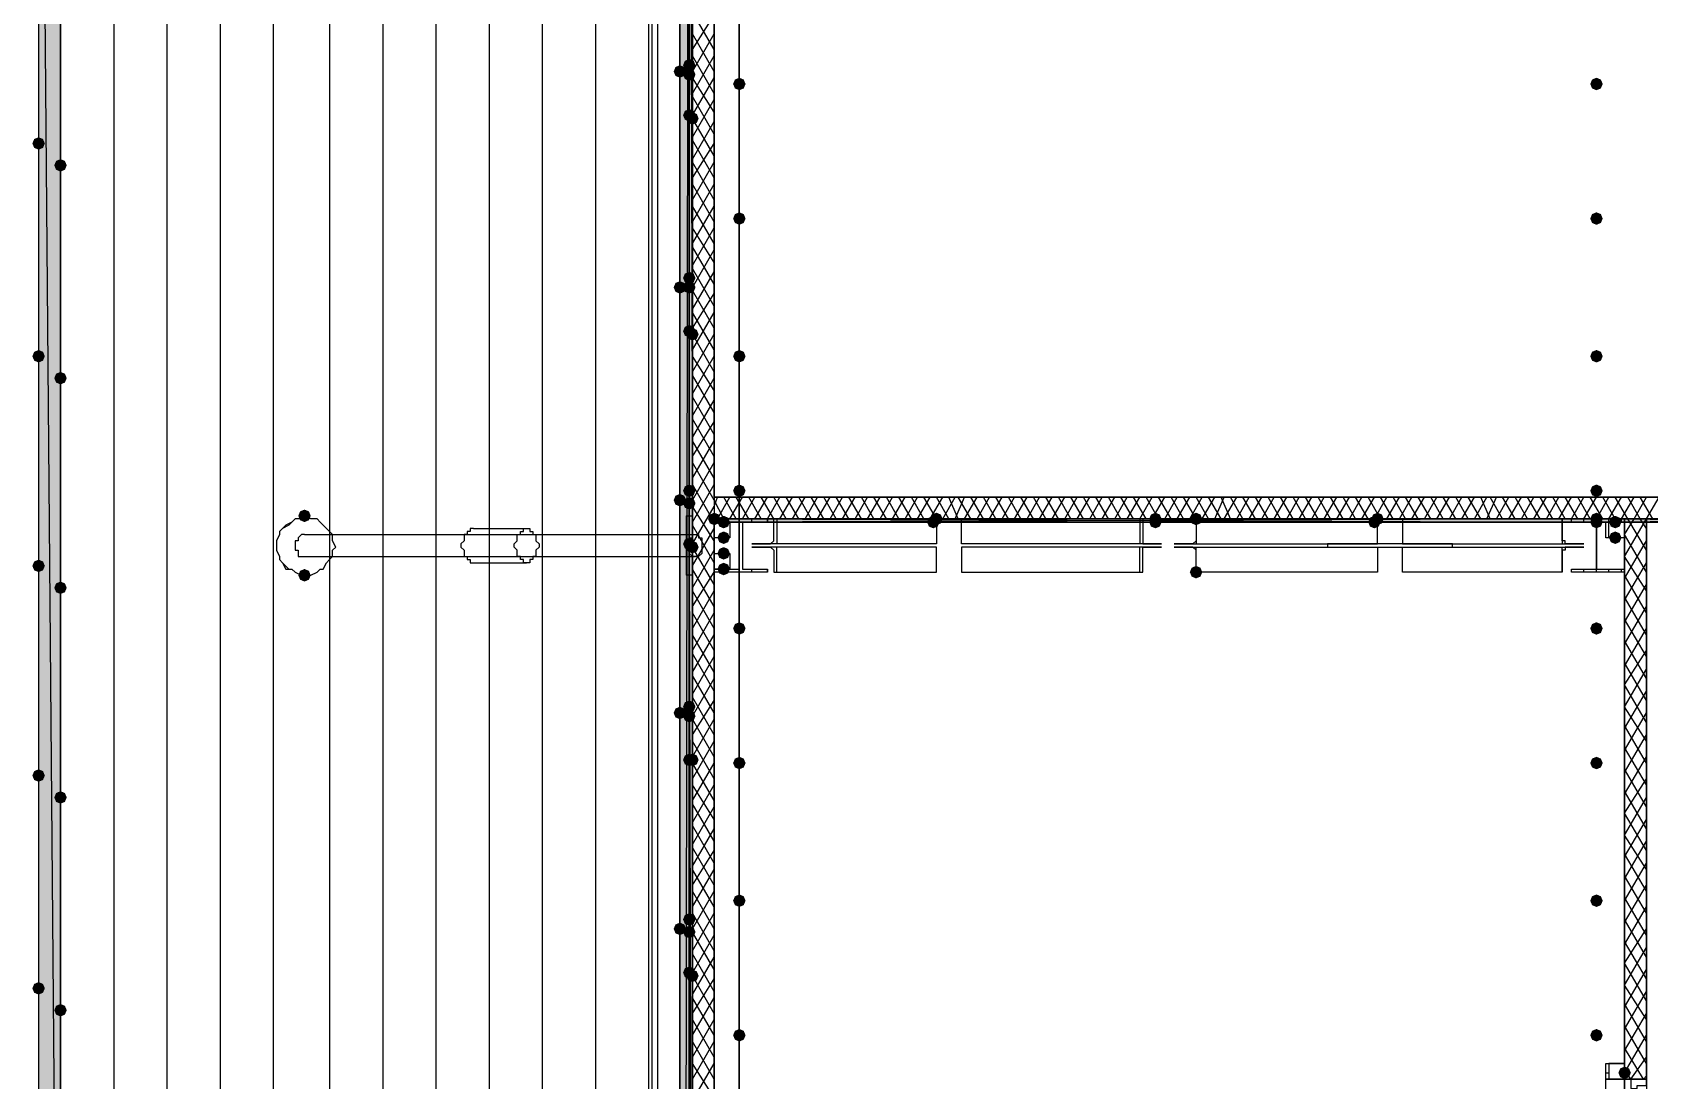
# Model space of a CAD drawing. Header units: millimetres. Extents: x 0 to 420, y 0 to 297.
# Drawn here: x 99.36 to 121.24, y 178.41 to 192.6 of the extents above; entities that cross this region are included whole.
import ezdxf

# ---------------------------------------------------------------- set-up
doc = ezdxf.new("R2010")
doc.units = ezdxf.units.MM
doc.layers.get('0').update_dxf_attribs({"linetype": 'CONTINUOUS'})

msp = doc.modelspace()

# ---------------------------------------------------------------- hatches: boundary and pattern name
at = {"true_color": 0x000007}
h = msp.add_hatch(color=0, dxfattribs=at)
h.paths.add_polyline_path([(99.737333, 203.623333), (99.737333, 168.275), (99.441, 203.623333)], flags=0)
h.paths.add_polyline_path([(99.737333, 168.275), (99.441, 203.623333), (99.441, 168.275)], flags=0)
h = msp.add_hatch(color=0, dxfattribs=at)
h.paths.add_polyline_path([(108.246333, 121.285), (108.119333, 121.285), (108.246333, 203.623333)], flags=0)
h.paths.add_polyline_path([(108.119333, 121.285), (108.246333, 203.623333), (108.119333, 203.623333)], flags=0)
h = msp.add_hatch(color=0, dxfattribs=at)
h.paths.add_polyline_path([(108.288667, 203.030667), (108.246333, 203.030667), (108.288667, 185.674)], flags=0)
h.paths.add_polyline_path([(108.246333, 203.030667), (108.288667, 185.674), (108.246333, 185.674)], flags=0)
at = {"true_color": 0x0000fe}
for points in [[(108.331, 192.151), (108.306129, 192.091204), (108.246333, 192.066333), (108.186537, 192.091204), (108.161667, 192.151), (108.186537, 192.210796), (108.246333, 192.235667), (108.306129, 192.210796)], [(108.204, 192.066333), (108.179129, 192.006537), (108.119333, 191.981667), (108.059538, 192.006537), (108.034667, 192.066333), (108.059537, 192.126129), (108.119333, 192.151), (108.179129, 192.126129)], [(108.331, 192.024), (108.306129, 191.964204), (108.246333, 191.939333), (108.186537, 191.964204), (108.161667, 192.024), (108.186537, 192.083796), (108.246333, 192.108667), (108.306129, 192.083796)], [(108.331, 192.024), (108.306129, 191.964204), (108.246333, 191.939333), (108.186537, 191.964204), (108.161667, 192.024), (108.186537, 192.083796), (108.246333, 192.108667), (108.306129, 192.083796)], [(108.331, 191.473667), (108.306129, 191.413871), (108.246333, 191.389), (108.186537, 191.413871), (108.161667, 191.473667), (108.186537, 191.533462), (108.246333, 191.558333), (108.306129, 191.533463)], [(108.373333, 191.431333), (108.348463, 191.371537), (108.288667, 191.346667), (108.228871, 191.371537), (108.204, 191.431333), (108.228871, 191.491129), (108.288667, 191.516), (108.348462, 191.491129)], [(99.525667, 191.092667), (99.500796, 191.032871), (99.441, 191.008), (99.381204, 191.032871), (99.356333, 191.092667), (99.381204, 191.152462), (99.441, 191.177333), (99.500796, 191.152463)], [(99.822, 190.796333), (99.797129, 190.736537), (99.737333, 190.711667), (99.677538, 190.736537), (99.652667, 190.796333), (99.677537, 190.856129), (99.737333, 190.881), (99.797129, 190.856129)], [(108.331, 189.272333), (108.306129, 189.212537), (108.246333, 189.187667), (108.186537, 189.212537), (108.161667, 189.272333), (108.186537, 189.332129), (108.246333, 189.357), (108.306129, 189.332129)], [(108.204, 189.145333), (108.179129, 189.085537), (108.119333, 189.060667), (108.059538, 189.085537), (108.034667, 189.145333), (108.059537, 189.205129), (108.119333, 189.23), (108.179129, 189.205129)], [(108.331, 189.145333), (108.306129, 189.085537), (108.246333, 189.060667), (108.186537, 189.085537), (108.161667, 189.145333), (108.186537, 189.205129), (108.246333, 189.23), (108.306129, 189.205129)], [(108.331, 189.145333), (108.306129, 189.085537), (108.246333, 189.060667), (108.186537, 189.085537), (108.161667, 189.145333), (108.186537, 189.205129), (108.246333, 189.23), (108.306129, 189.205129)], [(108.331, 188.552667), (108.306129, 188.492871), (108.246333, 188.468), (108.186537, 188.492871), (108.161667, 188.552667), (108.186537, 188.612462), (108.246333, 188.637333), (108.306129, 188.612463)], [(108.373333, 188.510333), (108.348463, 188.450537), (108.288667, 188.425667), (108.228871, 188.450537), (108.204, 188.510333), (108.228871, 188.570129), (108.288667, 188.595), (108.348462, 188.570129)], [(99.525667, 188.214), (99.500796, 188.154204), (99.441, 188.129333), (99.381204, 188.154204), (99.356333, 188.214), (99.381204, 188.273796), (99.441, 188.298667), (99.500796, 188.273796)], [(99.822, 187.917667), (99.797129, 187.857871), (99.737333, 187.833), (99.677538, 187.857871), (99.652667, 187.917667), (99.677537, 187.977462), (99.737333, 188.002333), (99.797129, 187.977463)], [(108.331, 186.393667), (108.306129, 186.333871), (108.246333, 186.309), (108.186537, 186.333871), (108.161667, 186.393667), (108.186537, 186.453462), (108.246333, 186.478333), (108.306129, 186.453463)], [(108.204, 186.266667), (108.179129, 186.206871), (108.119333, 186.182), (108.059538, 186.206871), (108.034667, 186.266667), (108.059537, 186.326462), (108.119333, 186.351333), (108.179129, 186.326463)], [(108.331, 186.224333), (108.306129, 186.164537), (108.246333, 186.139667), (108.186537, 186.164537), (108.161667, 186.224333), (108.186537, 186.284129), (108.246333, 186.309), (108.306129, 186.284129)], [(108.331, 186.224333), (108.306129, 186.164537), (108.246333, 186.139667), (108.186537, 186.164537), (108.161667, 186.224333), (108.186537, 186.284129), (108.246333, 186.309), (108.306129, 186.284129)], [(108.669667, 186.012667), (108.644796, 185.952871), (108.585, 185.928), (108.525204, 185.952871), (108.500333, 186.012667), (108.525204, 186.072462), (108.585, 186.097333), (108.644796, 186.072463)], [(111.633, 185.970333), (111.608129, 185.910537), (111.548333, 185.885667), (111.488537, 185.910537), (111.463667, 185.970333), (111.488537, 186.030129), (111.548333, 186.055), (111.608129, 186.030129)], [(111.675333, 186.012667), (111.650463, 185.952871), (111.590667, 185.928), (111.530871, 185.952871), (111.506, 186.012667), (111.530871, 186.072462), (111.590667, 186.097333), (111.650462, 186.072463)], [(114.638667, 186.012667), (114.613796, 185.952871), (114.554, 185.928), (114.494204, 185.952871), (114.469333, 186.012667), (114.494204, 186.072462), (114.554, 186.097333), (114.613796, 186.072463)], [(114.638667, 185.970333), (114.613796, 185.910537), (114.554, 185.885667), (114.494204, 185.910537), (114.469333, 185.970333), (114.494204, 186.030129), (114.554, 186.055), (114.613796, 186.030129)], [(117.602, 185.970333), (117.577129, 185.910537), (117.517333, 185.885667), (117.457538, 185.910537), (117.432667, 185.970333), (117.457537, 186.030129), (117.517333, 186.055), (117.577129, 186.030129)], [(117.644333, 186.012667), (117.619462, 185.952871), (117.559667, 185.928), (117.499871, 185.952871), (117.475, 186.012667), (117.499871, 186.072462), (117.559667, 186.097333), (117.619462, 186.072463)], [(120.607667, 186.012667), (120.582796, 185.952871), (120.523, 185.928), (120.463204, 185.952871), (120.438333, 186.012667), (120.463204, 186.072462), (120.523, 186.097333), (120.582796, 186.072463)], [(120.607667, 186.012667), (120.582796, 185.952871), (120.523, 185.928), (120.463204, 185.952871), (120.438333, 186.012667), (120.463204, 186.072462), (120.523, 186.097333), (120.582796, 186.072463)], [(120.607667, 185.970333), (120.582796, 185.910537), (120.523, 185.885667), (120.463204, 185.910537), (120.438333, 185.970333), (120.463204, 186.030129), (120.523, 186.055), (120.582796, 186.030129)], [(108.331, 185.674), (108.306129, 185.614204), (108.246333, 185.589333), (108.186537, 185.614204), (108.161667, 185.674), (108.186537, 185.733796), (108.246333, 185.758667), (108.306129, 185.733796)], [(108.373333, 185.631667), (108.348463, 185.571871), (108.288667, 185.547), (108.228871, 185.571871), (108.204, 185.631667), (108.228871, 185.691462), (108.288667, 185.716333), (108.348462, 185.691463)], [(99.525667, 185.377667), (99.500796, 185.317871), (99.441, 185.293), (99.381204, 185.317871), (99.356333, 185.377667), (99.381204, 185.437462), (99.441, 185.462333), (99.500796, 185.437463)], [(99.822, 185.081333), (99.797129, 185.021537), (99.737333, 184.996667), (99.677538, 185.021537), (99.652667, 185.081333), (99.677537, 185.141129), (99.737333, 185.166), (99.797129, 185.141129)], [(108.204, 183.388), (108.179129, 183.328204), (108.119333, 183.303333), (108.059538, 183.328204), (108.034667, 183.388), (108.059537, 183.447796), (108.119333, 183.472667), (108.179129, 183.447796)], [(108.331, 183.472667), (108.306129, 183.412871), (108.246333, 183.388), (108.186537, 183.412871), (108.161667, 183.472667), (108.186537, 183.532462), (108.246333, 183.557333), (108.306129, 183.532463)], [(108.331, 183.345667), (108.306129, 183.285871), (108.246333, 183.261), (108.186537, 183.285871), (108.161667, 183.345667), (108.186537, 183.405462), (108.246333, 183.430333), (108.306129, 183.405463)], [(108.331, 183.345667), (108.306129, 183.285871), (108.246333, 183.261), (108.186537, 183.285871), (108.161667, 183.345667), (108.186537, 183.405462), (108.246333, 183.430333), (108.306129, 183.405463)], [(108.331, 182.753), (108.306129, 182.693204), (108.246333, 182.668333), (108.186537, 182.693204), (108.161667, 182.753), (108.186537, 182.812796), (108.246333, 182.837667), (108.306129, 182.812796)], [(108.373333, 182.753), (108.348463, 182.693204), (108.288667, 182.668333), (108.228871, 182.693204), (108.204, 182.753), (108.228871, 182.812796), (108.288667, 182.837667), (108.348462, 182.812796)], [(99.525667, 182.541333), (99.500796, 182.481537), (99.441, 182.456667), (99.381204, 182.481537), (99.356333, 182.541333), (99.381204, 182.601129), (99.441, 182.626), (99.500796, 182.601129)], [(99.822, 182.245), (99.797129, 182.185204), (99.737333, 182.160333), (99.677538, 182.185204), (99.652667, 182.245), (99.677537, 182.304796), (99.737333, 182.329667), (99.797129, 182.304796)], [(108.331, 180.594), (108.306129, 180.534204), (108.246333, 180.509333), (108.186537, 180.534204), (108.161667, 180.594), (108.186537, 180.653796), (108.246333, 180.678667), (108.306129, 180.653796)], [(108.204, 180.467), (108.179129, 180.407204), (108.119333, 180.382333), (108.059538, 180.407204), (108.034667, 180.467), (108.059537, 180.526796), (108.119333, 180.551667), (108.179129, 180.526796)], [(108.331, 180.424667), (108.306129, 180.364871), (108.246333, 180.34), (108.186537, 180.364871), (108.161667, 180.424667), (108.186537, 180.484462), (108.246333, 180.509333), (108.306129, 180.484463)], [(108.331, 180.424667), (108.306129, 180.364871), (108.246333, 180.34), (108.186537, 180.364871), (108.161667, 180.424667), (108.186537, 180.484462), (108.246333, 180.509333), (108.306129, 180.484463)], [(108.331, 179.874333), (108.306129, 179.814537), (108.246333, 179.789667), (108.186537, 179.814537), (108.161667, 179.874333), (108.186537, 179.934129), (108.246333, 179.959), (108.306129, 179.934129)], [(108.373333, 179.832), (108.348463, 179.772204), (108.288667, 179.747333), (108.228871, 179.772204), (108.204, 179.832), (108.228871, 179.891796), (108.288667, 179.916667), (108.348462, 179.891796)], [(99.525667, 179.662667), (99.500796, 179.602871), (99.441, 179.578), (99.381204, 179.602871), (99.356333, 179.662667), (99.381204, 179.722462), (99.441, 179.747333), (99.500796, 179.722463)], [(99.822, 179.366333), (99.797129, 179.306537), (99.737333, 179.281667), (99.677538, 179.306537), (99.652667, 179.366333), (99.677537, 179.426129), (99.737333, 179.451), (99.797129, 179.426129)]]:
    msp.add_hatch(color=0, dxfattribs=at).paths.add_polyline_path(points, flags=0)
at = {"true_color": 0x000007}
for points in [[(109.008333, 191.897), (108.983463, 191.837204), (108.923667, 191.812333), (108.863871, 191.837204), (108.839, 191.897), (108.863871, 191.956796), (108.923667, 191.981667), (108.983462, 191.956796)], [(120.607667, 191.897), (120.582796, 191.837204), (120.523, 191.812333), (120.463204, 191.837204), (120.438333, 191.897), (120.463204, 191.956796), (120.523, 191.981667), (120.582796, 191.956796)], [(109.008333, 190.076667), (108.983463, 190.016871), (108.923667, 189.992), (108.863871, 190.016871), (108.839, 190.076667), (108.863871, 190.136462), (108.923667, 190.161333), (108.983462, 190.136463)], [(120.607667, 190.076667), (120.582796, 190.016871), (120.523, 189.992), (120.463204, 190.016871), (120.438333, 190.076667), (120.463204, 190.136462), (120.523, 190.161333), (120.582796, 190.136463)], [(109.008333, 188.214), (108.983463, 188.154204), (108.923667, 188.129333), (108.863871, 188.154204), (108.839, 188.214), (108.863871, 188.273796), (108.923667, 188.298667), (108.983462, 188.273796)], [(120.607667, 188.214), (120.582796, 188.154204), (120.523, 188.129333), (120.463204, 188.154204), (120.438333, 188.214), (120.463204, 188.273796), (120.523, 188.298667), (120.582796, 188.273796)], [(109.008333, 186.393667), (108.983463, 186.333871), (108.923667, 186.309), (108.863871, 186.333871), (108.839, 186.393667), (108.863871, 186.453462), (108.923667, 186.478333), (108.983462, 186.453463)], [(120.607667, 186.393667), (120.582796, 186.333871), (120.523, 186.309), (120.463204, 186.333871), (120.438333, 186.393667), (120.463204, 186.453462), (120.523, 186.478333), (120.582796, 186.453463)], [(103.124, 186.055), (103.099129, 185.995204), (103.039333, 185.970333), (102.979538, 185.995204), (102.954667, 186.055), (102.979537, 186.114796), (103.039333, 186.139667), (103.099129, 186.114796)], [(108.796667, 185.970333), (108.771796, 185.910537), (108.712, 185.885667), (108.652204, 185.910537), (108.627333, 185.970333), (108.652204, 186.030129), (108.712, 186.055), (108.771796, 186.030129)], [(115.189, 186.012667), (115.164129, 185.952871), (115.104333, 185.928), (115.044538, 185.952871), (115.019667, 186.012667), (115.044537, 186.072462), (115.104333, 186.097333), (115.164129, 186.072463)], [(120.861667, 185.970333), (120.836796, 185.910537), (120.777, 185.885667), (120.717204, 185.910537), (120.692333, 185.970333), (120.717204, 186.030129), (120.777, 186.055), (120.836796, 186.030129)], [(108.796667, 185.758667), (108.771796, 185.698871), (108.712, 185.674), (108.652204, 185.698871), (108.627333, 185.758667), (108.652204, 185.818462), (108.712, 185.843333), (108.771796, 185.818463)], [(120.861667, 185.758667), (120.836796, 185.698871), (120.777, 185.674), (120.717204, 185.698871), (120.692333, 185.758667), (120.717204, 185.818462), (120.777, 185.843333), (120.836796, 185.818463)], [(108.796667, 185.547), (108.771796, 185.487204), (108.712, 185.462333), (108.652204, 185.487204), (108.627333, 185.547), (108.652204, 185.606796), (108.712, 185.631667), (108.771796, 185.606796)], [(108.796667, 185.335333), (108.771796, 185.275537), (108.712, 185.250667), (108.652204, 185.275537), (108.627333, 185.335333), (108.652204, 185.395129), (108.712, 185.42), (108.771796, 185.395129)], [(115.189, 185.293), (115.164129, 185.233204), (115.104333, 185.208333), (115.044538, 185.233204), (115.019667, 185.293), (115.044537, 185.352796), (115.104333, 185.377667), (115.164129, 185.352796)], [(103.124, 185.250667), (103.099129, 185.190871), (103.039333, 185.166), (102.979538, 185.190871), (102.954667, 185.250667), (102.979537, 185.310462), (103.039333, 185.335333), (103.099129, 185.310463)], [(109.008333, 184.531), (108.983463, 184.471204), (108.923667, 184.446333), (108.863871, 184.471204), (108.839, 184.531), (108.863871, 184.590796), (108.923667, 184.615667), (108.983462, 184.590796)], [(120.607667, 184.531), (120.582796, 184.471204), (120.523, 184.446333), (120.463204, 184.471204), (120.438333, 184.531), (120.463204, 184.590796), (120.523, 184.615667), (120.582796, 184.590796)], [(109.008333, 182.710667), (108.983463, 182.650871), (108.923667, 182.626), (108.863871, 182.650871), (108.839, 182.710667), (108.863871, 182.770462), (108.923667, 182.795333), (108.983462, 182.770463)], [(120.607667, 182.710667), (120.582796, 182.650871), (120.523, 182.626), (120.463204, 182.650871), (120.438333, 182.710667), (120.463204, 182.770462), (120.523, 182.795333), (120.582796, 182.770463)], [(109.008333, 180.848), (108.983463, 180.788204), (108.923667, 180.763333), (108.863871, 180.788204), (108.839, 180.848), (108.863871, 180.907796), (108.923667, 180.932667), (108.983462, 180.907796)], [(120.607667, 180.848), (120.582796, 180.788204), (120.523, 180.763333), (120.463204, 180.788204), (120.438333, 180.848), (120.463204, 180.907796), (120.523, 180.932667), (120.582796, 180.907796)], [(109.008333, 179.027667), (108.983463, 178.967871), (108.923667, 178.943), (108.863871, 178.967871), (108.839, 179.027667), (108.863871, 179.087462), (108.923667, 179.112333), (108.983462, 179.087463)], [(120.607667, 179.027667), (120.582796, 178.967871), (120.523, 178.943), (120.463204, 178.967871), (120.438333, 179.027667), (120.463204, 179.087462), (120.523, 179.112333), (120.582796, 179.087463)], [(120.988667, 178.519667), (120.963796, 178.459871), (120.904, 178.435), (120.844204, 178.459871), (120.819333, 178.519667), (120.844204, 178.579462), (120.904, 178.604333), (120.963796, 178.579463)]]:
    msp.add_hatch(color=0, dxfattribs=at).paths.add_polyline_path(points, flags=0)
h = msp.add_hatch(color=0, dxfattribs=at)
h.paths.add_polyline_path([(120.523, 186.012667), (108.585, 186.012667), (120.523, 185.970333)], flags=0)
h.paths.add_polyline_path([(108.585, 186.012667), (120.523, 185.970333), (108.585, 185.970333)], flags=0)
h = msp.add_hatch(color=0, dxfattribs=at)
h.paths.add_polyline_path([(127.762, 186.012667), (120.523, 186.012667), (127.762, 185.970333)], flags=0)
h.paths.add_polyline_path([(120.523, 186.012667), (127.762, 185.970333), (120.523, 185.970333)], flags=0)
h = msp.add_hatch(color=0, dxfattribs=at)
h.paths.add_polyline_path([(108.288667, 185.631667), (108.246333, 185.631667), (108.288667, 168.275)], flags=0)
h.paths.add_polyline_path([(108.246333, 185.631667), (108.288667, 168.275), (108.246333, 168.275)], flags=0)

# ---------------------------------------------------------------- linework, layer by layer
at = {"color": 0, "true_color": 0x000007}
for points in [[(108.288667, 221.064667), (108.288667, 104.14)], [(108.585, 186.309), (108.585, 220.810667)], [(99.737333, 168.275), (99.737333, 203.623333), (108.246333, 203.623333), (108.246333, 203.919667), (99.441, 203.919667)], [(99.441, 203.623333), (99.441, 168.275)], [(99.441, 203.623333), (99.441, 168.275), (99.737333, 168.275)], [(108.119333, 203.623333), (108.119333, 121.285)], [(108.246333, 121.031), (108.246333, 203.623333), (108.119333, 203.623333)], [(108.246333, 121.031), (108.246333, 203.623333), (108.246333, 121.031), (108.246333, 203.623333)], [(108.246333, 121.031), (108.246333, 121.285), (108.246333, 203.623333)], [(108.246333, 185.674), (108.246333, 203.030667), (108.288667, 185.674), (108.288667, 203.030667)], [(108.585, 192.362667), (108.288667, 192.870667)], [(108.288667, 192.362667), (108.585, 192.828333)], [(108.288667, 192.066333), (108.585, 192.574333)], [(108.585, 192.066333), (108.288667, 192.574333)], [(108.288667, 191.77), (108.585, 192.278)], [(108.585, 191.77), (108.288667, 192.278)], [(108.288667, 191.473667), (108.585, 191.981667)], [(108.585, 191.516), (108.288667, 191.981667)], [(108.585, 191.219667), (108.288667, 191.727667)], [(108.288667, 191.177333), (108.585, 191.685333)], [(108.585, 190.923333), (108.288667, 191.431333)], [(108.288667, 190.881), (108.585, 191.389)], [(108.585, 190.627), (108.288667, 191.135)], [(108.288667, 190.627), (108.585, 191.092667)], [(108.288667, 190.330667), (108.585, 190.838667)], [(108.585, 190.330667), (108.288667, 190.838667)], [(108.288667, 190.034333), (108.585, 190.542333)], [(108.585, 190.034333), (108.288667, 190.542333)], [(108.288667, 189.738), (108.585, 190.246)], [(108.585, 189.738), (108.288667, 190.246)], [(108.288667, 189.441667), (108.585, 189.949667)], [(108.585, 189.484), (108.288667, 189.949667)], [(108.585, 189.187667), (108.288667, 189.695667)], [(108.288667, 189.145333), (108.585, 189.653333)], [(108.585, 188.891333), (108.288667, 189.399333)], [(108.288667, 188.849), (108.585, 189.357)], [(108.585, 188.595), (108.288667, 189.103)], [(108.288667, 188.595), (108.585, 189.060667)], [(108.288667, 188.298667), (108.585, 188.806667)], [(108.585, 188.298667), (108.288667, 188.806667)], [(108.288667, 188.002333), (108.585, 188.510333)], [(108.585, 188.002333), (108.288667, 188.510333)], [(108.288667, 187.706), (108.585, 188.214)], [(108.585, 187.748333), (108.288667, 188.214)], [(108.585, 187.452), (108.288667, 187.96)], [(108.288667, 187.409667), (108.585, 187.917667)], [(108.585, 187.155667), (108.288667, 187.663667)], [(108.288667, 187.113333), (108.585, 187.621333)], [(108.585, 186.859333), (108.288667, 187.367333)], [(108.288667, 186.859333), (108.585, 187.325)], [(108.288667, 186.563), (108.585, 187.071)], [(108.585, 186.563), (108.288667, 187.071)], [(108.288667, 186.266667), (108.585, 186.774667)], [(108.585, 186.266667), (108.288667, 186.774667)], [(108.288667, 185.970333), (108.585, 186.478333)], [(108.585, 185.970333), (108.288667, 186.478333)], [(108.585, 186.182), (108.627333, 186.309)], [(127.762, 186.309), (108.585, 186.309)], [(108.712, 186.012667), (108.585, 186.266667)], [(108.627333, 186.012667), (108.796667, 186.309)], [(108.881333, 186.012667), (108.712, 186.309)], [(108.796667, 186.012667), (108.966, 186.309)], [(109.050667, 186.012667), (108.881333, 186.309)], [(108.966, 186.012667), (109.135333, 186.309)], [(109.22, 186.012667), (109.050667, 186.309)], [(109.135333, 186.012667), (109.304667, 186.309)], [(109.389333, 186.012667), (109.22, 186.309)], [(109.304667, 186.012667), (109.474, 186.309)], [(109.558667, 186.012667), (109.389333, 186.309)], [(109.474, 186.012667), (109.643333, 186.309)], [(109.728, 186.012667), (109.558667, 186.309)], [(109.643333, 186.012667), (109.812667, 186.309)], [(109.897333, 186.012667), (109.728, 186.309)], [(109.812667, 186.012667), (109.982, 186.309)], [(110.066667, 186.012667), (109.897333, 186.309)], [(109.982, 186.012667), (110.151333, 186.309)], [(110.236, 186.012667), (110.066667, 186.309)], [(110.151333, 186.012667), (110.320667, 186.309)], [(110.405333, 186.012667), (110.236, 186.309)], [(110.320667, 186.012667), (110.49, 186.309)], [(110.574667, 186.012667), (110.405333, 186.309)], [(110.49, 186.012667), (110.659333, 186.309)], [(110.744, 186.012667), (110.574667, 186.309)], [(110.659333, 186.012667), (110.828667, 186.309)], [(110.913333, 186.012667), (110.744, 186.309)], [(110.828667, 186.012667), (110.998, 186.309)], [(111.082667, 186.012667), (110.913333, 186.309)], [(110.998, 186.012667), (111.167333, 186.309)], [(111.252, 186.012667), (111.082667, 186.309)], [(111.167333, 186.012667), (111.336667, 186.309)], [(111.421333, 186.012667), (111.252, 186.309)], [(111.336667, 186.012667), (111.506, 186.309)], [(111.590667, 186.012667), (111.421333, 186.309)], [(111.506, 186.012667), (111.675333, 186.309)], [(111.76, 186.012667), (111.590667, 186.309)], [(111.675333, 186.012667), (111.844667, 186.309)], [(111.887, 186.012667), (111.76, 186.309)], [(111.844667, 186.012667), (111.971667, 186.309)], [(112.056333, 186.012667), (111.887, 186.309)], [(111.971667, 186.012667), (112.141, 186.309)], [(112.225667, 186.012667), (112.056333, 186.309)], [(112.141, 186.012667), (112.310333, 186.309)], [(112.395, 186.012667), (112.225667, 186.309)], [(112.310333, 186.012667), (112.479667, 186.309)], [(112.564333, 186.012667), (112.395, 186.309)], [(112.479667, 186.012667), (112.649, 186.309)], [(112.733667, 186.012667), (112.564333, 186.309)], [(112.649, 186.012667), (112.818333, 186.309)], [(112.903, 186.012667), (112.733667, 186.309)], [(112.818333, 186.012667), (112.987667, 186.309)], [(113.072333, 186.012667), (112.903, 186.309)], [(112.987667, 186.012667), (113.157, 186.309)], [(113.241667, 186.012667), (113.072333, 186.309)], [(113.157, 186.012667), (113.326333, 186.309)], [(113.411, 186.012667), (113.241667, 186.309)], [(113.326333, 186.012667), (113.495667, 186.309)], [(113.580333, 186.012667), (113.411, 186.309)], [(113.495667, 186.012667), (113.665, 186.309)], [(113.749667, 186.012667), (113.580333, 186.309)], [(113.665, 186.012667), (113.834333, 186.309)], [(113.919, 186.012667), (113.749667, 186.309)], [(113.834333, 186.012667), (114.003667, 186.309)], [(114.088333, 186.012667), (113.919, 186.309)], [(114.003667, 186.012667), (114.173, 186.309)], [(114.257667, 186.012667), (114.088333, 186.309)], [(114.173, 186.012667), (114.342333, 186.309)], [(114.427, 186.012667), (114.257667, 186.309)], [(114.342333, 186.012667), (114.511667, 186.309)], [(114.596333, 186.012667), (114.427, 186.309)], [(114.511667, 186.012667), (114.681, 186.309)], [(114.765667, 186.012667), (114.596333, 186.309)], [(114.681, 186.012667), (114.850333, 186.309)], [(114.935, 186.012667), (114.765667, 186.309)], [(114.850333, 186.012667), (115.019667, 186.309)], [(115.104333, 186.012667), (114.935, 186.309)], [(115.019667, 186.012667), (115.189, 186.309)], [(115.273667, 186.012667), (115.104333, 186.309)], [(115.189, 186.012667), (115.358333, 186.309)], [(115.443, 186.012667), (115.273667, 186.309)], [(115.358333, 186.012667), (115.485333, 186.309)], [(115.57, 186.012667), (115.443, 186.309)], [(115.485333, 186.012667), (115.654667, 186.309)], [(115.739333, 186.012667), (115.57, 186.309)], [(115.654667, 186.012667), (115.824, 186.309)], [(115.908667, 186.012667), (115.739333, 186.309)], [(115.824, 186.012667), (115.993333, 186.309)], [(116.078, 186.012667), (115.908667, 186.309)], [(115.993333, 186.012667), (116.162667, 186.309)], [(116.247333, 186.012667), (116.078, 186.309)], [(116.162667, 186.012667), (116.332, 186.309)], [(116.416667, 186.012667), (116.247333, 186.309)], [(116.332, 186.012667), (116.501333, 186.309)], [(116.586, 186.012667), (116.416667, 186.309)], [(116.501333, 186.012667), (116.670667, 186.309)], [(116.755333, 186.012667), (116.586, 186.309)], [(116.670667, 186.012667), (116.84, 186.309)], [(116.924667, 186.012667), (116.755333, 186.309)], [(116.84, 186.012667), (117.009333, 186.309)], [(117.094, 186.012667), (116.924667, 186.309)], [(117.009333, 186.012667), (117.178667, 186.309)], [(117.263333, 186.012667), (117.094, 186.309)], [(117.178667, 186.012667), (117.348, 186.309)], [(117.432667, 186.012667), (117.263333, 186.309)], [(117.348, 186.012667), (117.517333, 186.309)], [(117.602, 186.012667), (117.432667, 186.309)], [(117.517333, 186.012667), (117.686667, 186.309)], [(117.771333, 186.012667), (117.602, 186.309)], [(117.686667, 186.012667), (117.856, 186.309)], [(117.940667, 186.012667), (117.771333, 186.309)], [(117.856, 186.012667), (118.025333, 186.309)], [(118.11, 186.012667), (117.940667, 186.309)], [(118.025333, 186.012667), (118.194667, 186.309)], [(118.279333, 186.012667), (118.11, 186.309)], [(118.194667, 186.012667), (118.364, 186.309)], [(118.448667, 186.012667), (118.279333, 186.309)], [(118.364, 186.012667), (118.533333, 186.309)], [(118.618, 186.012667), (118.448667, 186.309)], [(118.533333, 186.012667), (118.702667, 186.309)], [(118.787333, 186.012667), (118.618, 186.309)], [(118.702667, 186.012667), (118.872, 186.309)], [(118.956667, 186.012667), (118.787333, 186.309)], [(118.872, 186.012667), (119.041333, 186.309)], [(119.083667, 186.012667), (118.956667, 186.309)], [(119.041333, 186.012667), (119.168333, 186.309)], [(119.253, 186.012667), (119.083667, 186.309)], [(119.168333, 186.012667), (119.337667, 186.309)], [(119.422333, 186.012667), (119.253, 186.309)], [(119.337667, 186.012667), (119.507, 186.309)], [(119.591667, 186.012667), (119.422333, 186.309)], [(119.507, 186.012667), (119.676333, 186.309)], [(119.761, 186.012667), (119.591667, 186.309)], [(119.676333, 186.012667), (119.845667, 186.309)], [(119.930333, 186.012667), (119.761, 186.309)], [(119.845667, 186.012667), (120.015, 186.309)], [(120.099667, 186.012667), (119.930333, 186.309)], [(120.015, 186.012667), (120.184333, 186.309)], [(120.269, 186.012667), (120.099667, 186.309)], [(120.184333, 186.012667), (120.353667, 186.309)], [(120.438333, 186.012667), (120.269, 186.309)], [(120.353667, 186.012667), (120.523, 186.309)], [(120.607667, 186.012667), (120.438333, 186.309)], [(120.523, 186.012667), (120.692333, 186.309)], [(120.777, 186.012667), (120.607667, 186.309)], [(120.692333, 186.012667), (120.861667, 186.309)], [(120.946333, 186.012667), (120.777, 186.309)], [(120.861667, 186.012667), (121.031, 186.309)], [(121.115667, 186.012667), (120.946333, 186.309)], [(121.031, 186.012667), (121.200333, 186.309)], [(121.285, 186.012667), (121.115667, 186.309)], [(121.200333, 186.012667), (121.369667, 186.309)], [(103.039333, 186.055), (102.997, 186.012667), (102.912333, 186.012667), (102.87, 185.970333), (102.785333, 185.928), (102.743, 185.885667), (102.700667, 185.843333), (102.700667, 185.801), (102.658333, 185.716333), (102.658333, 185.631667), (102.658333, 185.589333), (102.700667, 185.504667), (102.700667, 185.462333), (102.743, 185.42), (102.785333, 185.335333), (102.87, 185.335333), (102.912333, 185.293), (102.997, 185.250667), (103.039333, 185.250667)], [(108.204, 186.055), (108.204, 186.012667), (108.204, 185.970333), (108.204, 185.928), (108.204, 185.885667), (108.204, 185.843333), (108.204, 185.801), (108.204, 185.716333), (108.204, 185.631667), (108.204, 185.589333), (108.204, 185.504667), (108.204, 185.462333), (108.204, 185.42), (108.204, 185.335333), (108.204, 185.293), (108.204, 185.250667)], [(108.204, 186.055), (108.288667, 186.055), (108.288667, 186.012667), (108.288667, 185.970333), (108.288667, 185.928), (108.288667, 185.885667), (108.288667, 185.843333), (108.288667, 185.801), (108.288667, 185.716333), (108.288667, 185.631667), (108.288667, 185.589333), (108.288667, 185.504667), (108.288667, 185.462333), (108.288667, 185.42), (108.288667, 185.335333), (108.288667, 185.293), (108.288667, 185.250667), (108.204, 185.250667)], [(108.288667, 185.674), (108.585, 186.182)], [(108.585, 185.716333), (108.288667, 186.182)], [(105.325333, 185.885667), (105.283, 185.885667), (105.283, 185.843333), (105.240667, 185.843333), (105.240667, 185.801), (105.198333, 185.801), (105.198333, 185.758667), (105.198333, 185.716333), (105.156, 185.674), (105.156, 185.631667), (105.198333, 185.589333), (105.198333, 185.547), (105.198333, 185.504667), (105.240667, 185.504667), (105.240667, 185.462333), (105.283, 185.462333), (105.283, 185.42), (105.325333, 185.42)], [(105.325333, 185.885667), (106.045, 185.885667)], [(108.585, 185.42), (108.288667, 185.928)], [(108.288667, 185.377667), (108.585, 185.885667)], [(120.523, 186.012667), (108.585, 186.012667), (120.523, 186.012667), (108.585, 185.970333)], [(108.585, 185.970333), (108.585, 186.012667)], [(108.585, 186.012667), (120.904, 186.012667)], [(108.585, 162.602333), (108.585, 186.012667)], [(108.754333, 185.970333), (108.754333, 186.012667)], [(108.923667, 185.293), (108.923667, 186.012667)], [(109.093, 185.970333), (109.093, 186.012667)], [(109.431667, 186.012667), (111.590667, 186.012667), (111.590667, 185.674), (109.431667, 185.674), (109.093, 185.674), (109.135333, 185.674), (109.347, 185.674), (109.389333, 185.716333), (109.389333, 186.012667), (109.431667, 186.012667), (109.431667, 185.674)], [(109.304667, 185.970333), (109.304667, 186.012667)], [(114.342333, 186.012667), (114.384667, 186.012667)], [(114.384667, 186.012667), (114.384667, 185.716333), (114.384667, 185.674), (114.638667, 185.674)], [(115.104333, 186.012667), (115.104333, 185.716333), (115.062, 185.674), (114.850333, 185.674), (114.808, 185.674)], [(120.057333, 186.012667), (117.898333, 186.012667), (117.898333, 185.674), (120.057333, 185.674), (120.353667, 185.674), (120.099667, 185.674), (120.099667, 185.716333), (120.057333, 185.716333), (120.057333, 186.012667), (120.057333, 185.674)], [(120.184333, 185.970333), (120.184333, 186.012667)], [(120.353667, 185.970333), (120.353667, 186.012667)], [(127.762, 186.012667), (120.523, 186.012667), (127.762, 186.012667), (120.523, 185.970333)], [(120.523, 185.293), (120.523, 186.012667)], [(120.692333, 185.970333), (120.692333, 186.012667)], [(120.861667, 185.970333), (120.861667, 186.012667)], [(120.904, 185.801), (121.031, 186.012667)], [(120.904, 185.504667), (121.200333, 186.012667)], [(120.904, 186.012667), (120.904, 178.435)], [(121.200333, 185.589333), (120.946333, 186.012667)], [(121.200333, 185.885667), (121.115667, 186.012667)], [(121.200333, 178.435), (121.200333, 186.012667)], [(121.200333, 186.012667), (127.762, 186.012667)], [(103.039333, 185.801), (102.997, 185.801), (102.954667, 185.758667), (102.954667, 185.716333), (102.912333, 185.716333), (102.912333, 185.674), (102.912333, 185.631667), (102.912333, 185.589333), (102.954667, 185.589333), (102.954667, 185.547), (102.954667, 185.504667), (102.997, 185.504667), (103.039333, 185.504667)], [(103.039333, 185.801), (108.331, 185.801)], [(108.288667, 168.275), (108.288667, 185.631667), (108.288667, 168.275), (108.246333, 185.631667)], [(108.585, 185.123667), (108.288667, 185.631667)], [(109.431667, 185.293), (111.590667, 185.293), (111.590667, 185.631667), (109.431667, 185.631667), (109.093, 185.631667), (109.135333, 185.631667), (109.347, 185.631667), (109.389333, 185.589333), (109.389333, 185.293), (109.431667, 185.293), (109.431667, 185.631667)], [(114.638667, 185.674), (114.342333, 185.674)], [(114.638667, 185.631667), (114.342333, 185.631667)], [(114.384667, 185.293), (114.384667, 185.589333), (114.384667, 185.631667), (114.638667, 185.631667)], [(114.808, 185.674), (115.104333, 185.674)], [(114.808, 185.631667), (115.104333, 185.631667)], [(115.104333, 185.293), (115.104333, 185.589333), (115.062, 185.631667), (114.850333, 185.631667), (114.808, 185.631667)], [(120.057333, 185.293), (117.898333, 185.293), (117.898333, 185.631667), (120.057333, 185.631667), (120.353667, 185.631667), (120.099667, 185.631667), (120.099667, 185.589333), (120.057333, 185.589333), (120.057333, 185.293), (120.057333, 185.631667)], [(121.200333, 185.293), (120.904, 185.801)], [(120.904, 185.208333), (121.200333, 185.716333)], [(103.039333, 185.504667), (108.331, 185.504667)], [(105.325333, 185.42), (106.045, 185.42)], [(108.288667, 185.081333), (108.585, 185.589333)], [(121.200333, 185.039), (120.904, 185.504667)], [(120.904, 184.912), (121.200333, 185.42)], [(108.585, 184.827333), (108.288667, 185.335333)], [(108.288667, 184.827333), (108.585, 185.293)], [(108.585, 185.293), (108.585, 185.335333)], [(108.754333, 185.293), (108.754333, 185.335333)], [(109.093, 185.293), (109.093, 185.335333)], [(109.304667, 185.293), (109.304667, 185.335333)], [(114.342333, 185.293), (114.384667, 185.293)], [(120.184333, 185.293), (120.184333, 185.335333)], [(120.353667, 185.293), (120.353667, 185.335333)], [(120.692333, 185.293), (120.692333, 185.335333)], [(120.861667, 185.293), (120.861667, 185.335333)], [(121.200333, 184.742667), (120.904, 185.250667)], [(108.288667, 184.531), (108.585, 185.039)], [(108.585, 184.531), (108.288667, 185.039)], [(120.904, 184.615667), (121.200333, 185.123667)], [(121.200333, 184.446333), (120.904, 184.954333)], [(108.288667, 184.234667), (108.585, 184.742667)], [(108.585, 184.234667), (108.288667, 184.742667)], [(120.904, 184.319333), (121.200333, 184.827333)], [(121.200333, 184.15), (120.904, 184.658)], [(120.904, 184.023), (121.200333, 184.531)], [(108.288667, 183.938333), (108.585, 184.446333)], [(108.585, 183.938333), (108.288667, 184.446333)], [(121.200333, 183.853667), (120.904, 184.361667)], [(108.585, 183.684333), (108.288667, 184.192333)], [(108.288667, 183.642), (108.585, 184.15)], [(120.904, 183.769), (121.200333, 184.234667)], [(121.200333, 183.557333), (120.904, 184.065333)], [(108.585, 183.388), (108.288667, 183.896)], [(108.288667, 183.345667), (108.585, 183.853667)], [(120.904, 183.472667), (121.200333, 183.980667)], [(121.200333, 183.261), (120.904, 183.769)], [(120.904, 183.176333), (121.200333, 183.684333)], [(108.585, 183.091667), (108.288667, 183.599667)], [(108.288667, 183.091667), (108.585, 183.557333)], [(121.200333, 183.007), (120.904, 183.472667)], [(108.288667, 182.795333), (108.585, 183.303333)], [(108.585, 182.795333), (108.288667, 183.303333)], [(120.904, 182.88), (121.200333, 183.388)], [(121.200333, 182.710667), (120.904, 183.218667)], [(108.288667, 182.499), (108.585, 183.007)], [(108.585, 182.499), (108.288667, 183.007)], [(120.904, 182.583667), (121.200333, 183.091667)], [(121.200333, 182.414333), (120.904, 182.922333)], [(120.904, 182.287333), (121.200333, 182.795333)], [(108.288667, 182.202667), (108.585, 182.710667)], [(108.585, 182.202667), (108.288667, 182.710667)], [(121.200333, 182.118), (120.904, 182.626)], [(108.288667, 181.906333), (108.585, 182.414333)], [(108.585, 181.948667), (108.288667, 182.414333)], [(120.904, 182.033333), (121.200333, 182.499)], [(121.200333, 181.821667), (120.904, 182.329667)], [(108.585, 181.652333), (108.288667, 182.160333)], [(108.288667, 181.61), (108.585, 182.118)], [(120.904, 181.737), (121.200333, 182.245)], [(121.200333, 181.525333), (120.904, 182.033333)], [(120.904, 181.440667), (121.200333, 181.948667)], [(108.585, 181.356), (108.288667, 181.864)], [(108.288667, 181.313667), (108.585, 181.821667)], [(121.200333, 181.271333), (120.904, 181.737)], [(108.585, 181.059667), (108.288667, 181.567667)], [(108.288667, 181.059667), (108.585, 181.525333)], [(120.904, 181.144333), (121.200333, 181.652333)], [(121.200333, 180.975), (120.904, 181.483)], [(108.288667, 180.763333), (108.585, 181.271333)], [(108.585, 180.763333), (108.288667, 181.271333)], [(120.904, 180.848), (121.200333, 181.356)], [(121.200333, 180.678667), (120.904, 181.186667)], [(120.904, 180.551667), (121.200333, 181.059667)], [(108.288667, 180.467), (108.585, 180.975)], [(108.585, 180.467), (108.288667, 180.975)], [(121.200333, 180.382333), (120.904, 180.890333)], [(108.288667, 180.170667), (108.585, 180.678667)], [(108.585, 180.170667), (108.288667, 180.678667)], [(120.904, 180.255333), (121.200333, 180.763333)], [(121.200333, 180.086), (120.904, 180.594)], [(108.585, 179.916667), (108.288667, 180.424667)], [(108.288667, 179.874333), (108.585, 180.382333)], [(120.904, 180.001333), (121.200333, 180.467)], [(108.585, 179.620333), (108.288667, 180.128333)], [(121.200333, 179.789667), (120.904, 180.297667)], [(120.904, 179.705), (121.200333, 180.213)], [(108.288667, 179.578), (108.585, 180.086)], [(121.200333, 179.493333), (120.904, 180.001333)], [(120.904, 179.408667), (121.200333, 179.916667)], [(108.585, 179.324), (108.288667, 179.832)], [(108.288667, 179.324), (108.585, 179.789667)], [(121.200333, 179.239333), (120.904, 179.705)], [(108.288667, 179.027667), (108.585, 179.535667)], [(108.585, 179.027667), (108.288667, 179.535667)], [(120.904, 179.112333), (121.200333, 179.620333)], [(121.200333, 178.943), (120.904, 179.451)], [(120.904, 178.816), (121.200333, 179.324)], [(108.288667, 178.731333), (108.585, 179.239333)], [(108.585, 178.731333), (108.288667, 179.239333)], [(121.200333, 178.646667), (120.904, 179.154667)], [(108.288667, 178.435), (108.585, 178.943)], [(108.585, 178.435), (108.288667, 178.943)], [(120.904, 178.519667), (121.200333, 179.027667)], [(121.158, 178.435), (120.904, 178.858333)], [(108.288667, 178.138667), (108.585, 178.646667)], [(108.585, 178.181), (108.288667, 178.646667)], [(120.988667, 178.435), (121.200333, 178.731333)], [(120.65, 178.519667), (120.692333, 178.519667)], [(120.65, 176.953333), (120.65, 178.435), (120.777, 178.435)], [(120.777, 178.435), (120.904, 178.435), (120.904, 176.953333)], [(120.988667, 178.435), (120.904, 178.562)], [(121.200333, 178.435), (120.988667, 178.435), (120.904, 178.435)], [(120.904, 178.435), (120.988667, 178.435), (121.200333, 178.435), (120.988667, 178.435)], [(121.158, 178.435), (121.200333, 178.477333)]]:
    msp.add_lwpolyline(points, dxfattribs=at)
for points in [[(393.361333, 220.810667), (259.291667, 220.810667), (259.291667, 189.780333), (242.612333, 189.780333), (242.612333, 220.810667), (108.585, 220.810667), (108.585, 104.14), (242.654667, 104.14), (242.654667, 135.128), (259.291667, 135.128), (259.291667, 104.14), (393.361333, 104.14)], [(242.612333, 220.429667), (242.612333, 189.780333), (259.291667, 189.780333), (259.291667, 220.429667), (393.022667, 220.429667), (393.022667, 104.478667), (259.291667, 104.478667), (259.291667, 135.128), (242.654667, 135.128), (242.654667, 104.478667), (108.923667, 104.478667), (108.923667, 220.429667)], [(99.737333, 203.623333), (99.737333, 168.275), (99.441, 203.623333)], [(99.737333, 168.275), (99.441, 203.623333), (99.441, 168.275)], [(100.33, 203.623333), (99.737333, 203.623333), (99.737333, 121.285), (100.33, 121.285), (107.272667, 121.285), (107.823, 121.285), (107.823, 203.623333), (107.272667, 203.623333)], [(108.119333, 162.475333), (108.119333, 203.623333), (107.738333, 203.623333), (107.738333, 162.475333)], [(108.246333, 121.285), (108.119333, 121.285), (108.246333, 203.623333)], [(108.119333, 121.285), (108.246333, 203.623333), (108.119333, 203.623333)], [(108.288667, 203.030667), (108.246333, 203.030667), (108.288667, 185.674)], [(108.246333, 203.030667), (108.288667, 185.674), (108.246333, 185.674)], [(108.246333, 203.030667), (108.246333, 185.674), (108.288667, 185.674), (108.288667, 203.030667)], [(108.246333, 203.030667), (108.246333, 185.674), (108.288667, 185.674), (108.288667, 203.030667)], [(103.420333, 185.589333), (103.462667, 185.631667), (103.420333, 185.716333), (103.420333, 185.801), (103.378, 185.843333), (103.335667, 185.885667), (103.293333, 185.928), (103.251, 185.970333), (103.208667, 186.012667), (103.124, 186.012667), (103.039333, 186.055), (102.997, 186.012667), (102.912333, 186.012667), (102.87, 185.970333), (102.827667, 185.928), (102.743, 185.885667), (102.700667, 185.843333), (102.700667, 185.801), (102.658333, 185.716333), (102.658333, 185.631667), (102.658333, 185.589333), (102.700667, 185.504667), (102.700667, 185.462333), (102.743, 185.42), (102.827667, 185.335333), (102.87, 185.335333), (102.912333, 185.293), (102.997, 185.250667), (103.039333, 185.250667), (103.124, 185.250667), (103.208667, 185.293), (103.251, 185.335333), (103.293333, 185.335333), (103.335667, 185.42), (103.378, 185.462333), (103.420333, 185.504667)], [(106.214333, 185.631667), (106.172, 185.589333), (106.172, 185.547), (106.172, 185.504667), (106.129667, 185.504667), (106.129667, 185.462333), (106.087333, 185.462333), (106.087333, 185.42), (106.045, 185.42), (106.002667, 185.42), (106.002667, 185.462333), (105.960333, 185.462333), (105.960333, 185.504667), (105.918, 185.504667), (105.918, 185.547), (105.918, 185.589333), (105.875667, 185.631667), (105.875667, 185.674), (105.918, 185.716333), (105.918, 185.758667), (105.918, 185.801), (105.960333, 185.801), (105.960333, 185.843333), (106.002667, 185.843333), (106.002667, 185.885667), (106.045, 185.885667), (106.087333, 185.885667), (106.087333, 185.843333), (106.129667, 185.843333), (106.129667, 185.801), (106.172, 185.801), (106.172, 185.758667), (106.172, 185.716333), (106.214333, 185.674)], [(120.523, 186.012667), (108.585, 186.012667), (120.523, 185.970333)], [(108.585, 186.012667), (120.523, 185.970333), (108.585, 185.970333)], [(109.304667, 185.293), (108.585, 185.293), (108.585, 185.335333), (108.923667, 185.335333), (108.923667, 185.970333), (108.585, 185.970333), (108.585, 186.012667), (109.304667, 186.012667), (109.304667, 185.970333), (108.966, 185.970333), (108.966, 185.335333), (109.304667, 185.335333)], [(120.523, 186.012667), (120.523, 185.970333), (108.585, 185.970333), (108.585, 186.012667), (120.523, 186.012667), (108.585, 186.012667), (108.585, 185.970333), (120.523, 185.970333)], [(108.796667, 185.758667), (108.585, 185.758667), (108.585, 185.970333), (108.796667, 185.970333), (108.796667, 185.758667), (108.585, 185.758667), (108.585, 185.970333), (108.796667, 185.970333)], [(111.929333, 186.012667), (114.342333, 186.012667), (114.342333, 185.674), (111.929333, 185.674)], [(117.559667, 186.012667), (115.104333, 186.012667), (115.104333, 185.674), (117.559667, 185.674)], [(120.904, 185.293), (120.184333, 185.293), (120.184333, 185.335333), (120.523, 185.335333), (120.523, 185.970333), (120.184333, 185.970333), (120.184333, 186.012667), (120.904, 186.012667), (120.904, 185.970333), (120.523, 185.970333), (120.523, 185.335333), (120.904, 185.335333)], [(127.762, 186.012667), (120.523, 186.012667), (127.762, 185.970333)], [(120.523, 186.012667), (127.762, 185.970333), (120.523, 185.970333)], [(127.762, 186.012667), (127.762, 185.970333), (120.523, 185.970333), (120.523, 186.012667), (127.762, 186.012667), (120.523, 186.012667), (120.523, 185.970333), (127.762, 185.970333)], [(120.904, 185.758667), (120.692333, 185.758667), (120.692333, 185.970333), (120.904, 185.970333), (120.904, 185.758667), (120.65, 185.758667), (120.65, 185.970333), (120.904, 185.970333)], [(108.415667, 185.631667), (108.415667, 185.589333), (108.415667, 185.547), (108.373333, 185.504667), (108.331, 185.504667), (108.288667, 185.504667), (108.246333, 185.547), (108.246333, 185.589333), (108.246333, 185.631667), (108.246333, 185.674), (108.246333, 185.716333), (108.246333, 185.758667), (108.288667, 185.758667), (108.288667, 185.801), (108.331, 185.801), (108.373333, 185.801), (108.373333, 185.758667), (108.415667, 185.758667), (108.415667, 185.716333), (108.415667, 185.674)], [(108.288667, 185.631667), (108.246333, 185.631667), (108.288667, 168.275)], [(108.246333, 185.631667), (108.288667, 168.275), (108.246333, 168.275)], [(108.288667, 168.275), (108.288667, 185.631667), (108.246333, 185.631667), (108.246333, 168.275)], [(108.288667, 168.275), (108.288667, 185.631667), (108.246333, 185.631667), (108.246333, 168.275)], [(111.929333, 185.293), (114.342333, 185.293), (114.342333, 185.631667), (111.929333, 185.631667)], [(117.559667, 185.293), (115.104333, 185.293), (115.104333, 185.631667), (117.559667, 185.631667)], [(118.575667, 185.674), (116.882333, 185.674), (116.882333, 185.631667), (118.575667, 185.631667)], [(108.796667, 185.335333), (108.585, 185.335333), (108.585, 185.547), (108.796667, 185.547), (108.796667, 185.335333), (108.585, 185.335333), (108.585, 185.547), (108.796667, 185.547)], [(120.65, 178.435), (120.65, 178.646667), (120.904, 178.646667), (120.904, 178.435)], [(120.692333, 178.435), (120.904, 178.435), (120.904, 178.646667), (120.692333, 178.646667)], [(120.988667, 178.308), (121.073333, 178.308), (121.073333, 178.350333), (121.200333, 178.350333), (121.200333, 178.435), (120.988667, 178.435)]]:
    msp.add_lwpolyline(points, close=True, dxfattribs=at)
at = {"color": 0, "true_color": 0x00002b}
msp.add_lwpolyline([(108.585, 220.810667), (108.585, 186.309), (137.795, 186.309), (137.795, 220.810667)], close=True, dxfattribs=at)
at = {"color": 0, "true_color": 0x0000fe}
msp.add_lwpolyline([(242.612333, 220.429667), (108.923667, 220.429667), (108.923667, 104.478667), (242.654667, 104.478667), (242.654667, 135.128), (259.291667, 135.128), (259.291667, 104.478667), (393.022667, 104.478667), (393.022667, 220.429667), (259.291667, 220.429667), (259.291667, 189.780333), (242.612333, 189.780333)], close=True, dxfattribs=at)
at = {"color": 0, "true_color": 0x0000fd}
for points in [[(100.457, 203.623333), (100.457, 121.285)], [(101.176667, 203.623333), (101.176667, 121.285)], [(101.896333, 203.623333), (101.896333, 121.285)], [(102.616, 203.623333), (102.616, 121.285)], [(103.378, 203.623333), (103.378, 121.285)], [(104.097667, 203.623333), (104.097667, 121.285)], [(104.817333, 203.623333), (104.817333, 121.285)], [(105.537, 203.623333), (105.537, 121.285)], [(106.256667, 203.623333), (106.256667, 121.285)], [(106.976333, 203.623333), (106.976333, 121.285)], [(107.696, 203.623333), (107.696, 121.285)]]:
    msp.add_lwpolyline(points, dxfattribs=at)
at = {"color": 0, "true_color": 0x000098}
msp.add_lwpolyline([(108.585, 186.012667), (108.585, 162.602333), (120.904, 162.602333), (120.904, 186.012667)], close=True, dxfattribs=at)
at = {"color": 0, "true_color": 0x000008}
msp.add_lwpolyline([(121.200333, 186.012667), (121.200333, 138.895667), (242.654667, 138.895667), (242.654667, 186.012667)], close=True, dxfattribs=at)

doc.saveas('drawing.dxf')
